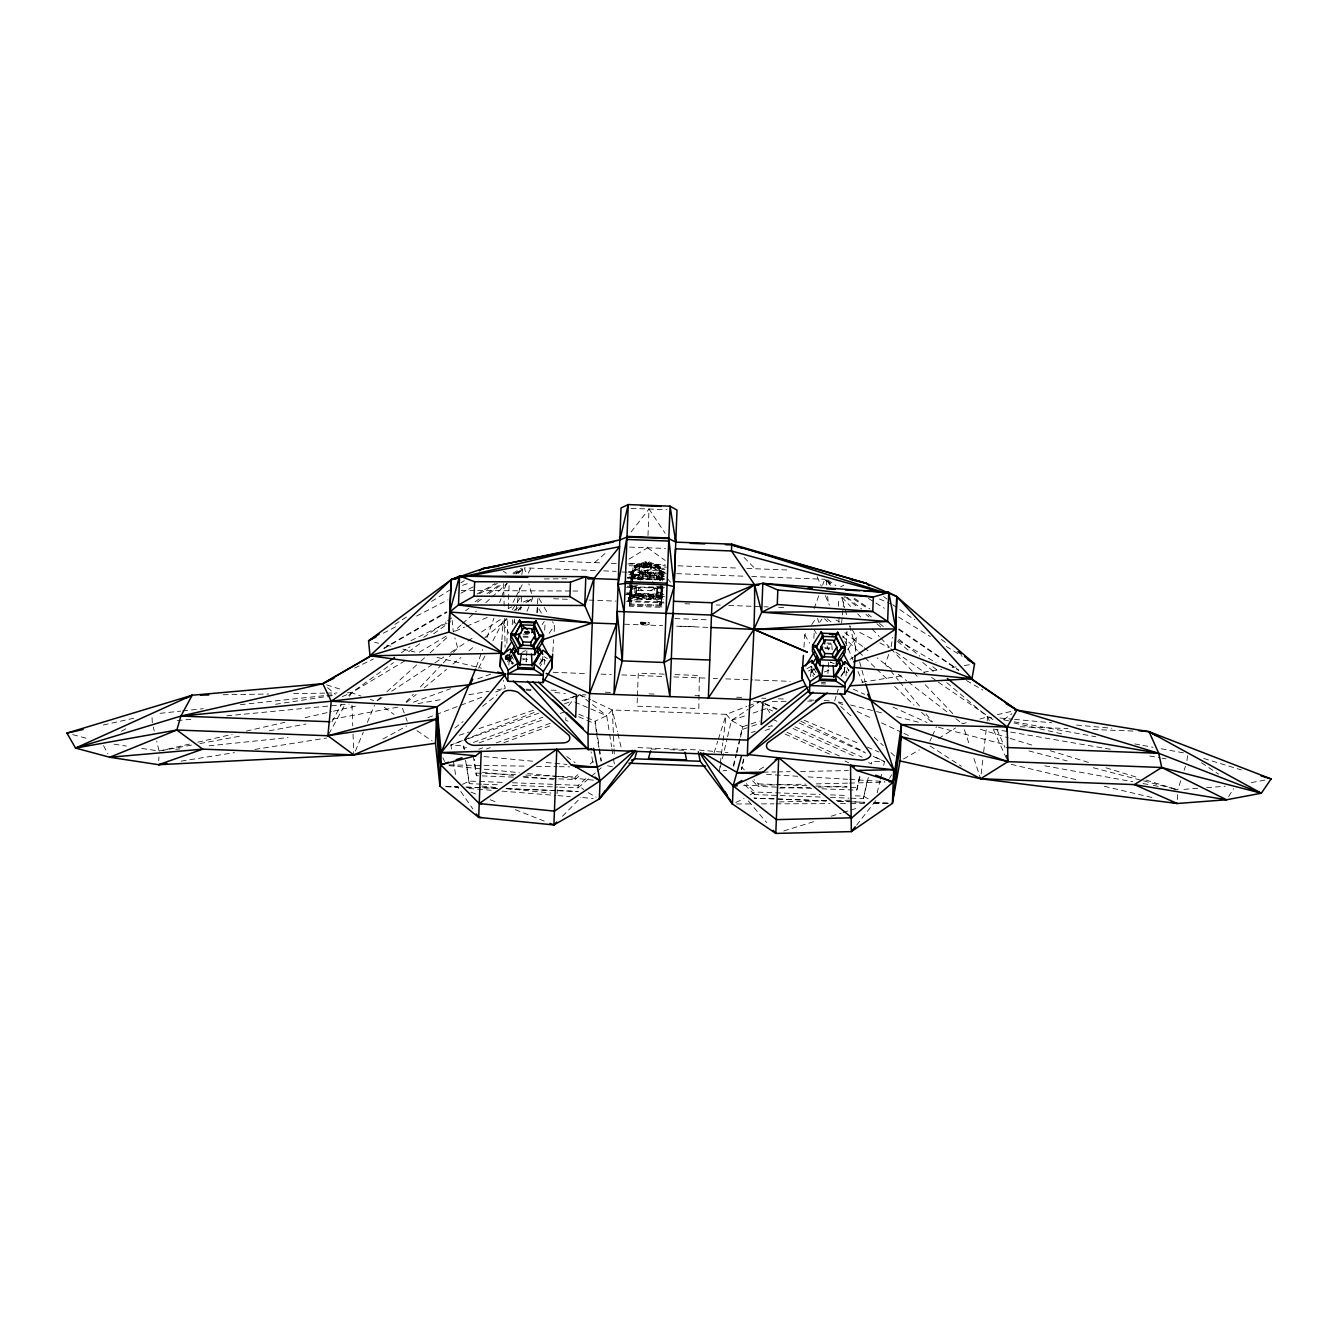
<?xml version="1.0" encoding="UTF-8"?>
<svg xmlns="http://www.w3.org/2000/svg" width="1338" height="1338" viewBox="0 0 1338 1338"><rect width="100%" height="100%" fill="white"/><g stroke="black" fill="none" stroke-linecap="round" stroke-linejoin="round"><path stroke-width="0.75" stroke-dasharray="5 3.75" d="M629.496 601.398C628.124 602.886 627.673 595.36 630.432 596.915L629.73 595.343L637.741 594.223L653.646 594.758L661.557 596.397L661.49 597.952L661.557 596.397L629.73 595.343L628.86 596.882M660.42 584.305L659.734 605.027L661.273 604.458L661.608 608.305M631.703 581.662L630.967 604.074L629.429 603.405L629.345 606.231L661.173 607.285L661.574 595.159L660.069 595.109L661.407 600.729L659.751 604.274M630.633 585.893L632.205 585.944L631.921 594.59L630.349 594.524L630.265 597.35L662.093 598.421L662.477 586.947M656.557 586.295L662.477 587.533L661.658 589.054L662.477 587.533L660.922 587.934L660.955 586.897L660.654 596.163L662.193 595.594L662.093 598.421L662.494 586.328M628.693 601.632L628.843 597.517M631.268 595.226L629.562 599.675L631.302 594.156L631.235 595.845L631.302 594.156L629.746 594.105L629.562 599.675L631.001 603.321L629.73 595.343M661.574 595.159L661.407 600.729L660.019 596.179M648.545 587.064L662.477 587.533L660.688 595.41M630.148 581.612L629.345 606.231L629.746 594.105M630.65 585.275L630.265 597.35L630.666 585.224L630.482 590.811L631.921 594.457L630.65 586.462L638.661 585.358L638.494 590.292L630.449 592.416M630.716 583.301L631.068 572.731L635.266 566.392L634.714 565.589L645.702 561.659L649.014 561.793L648.963 563.365L635.199 567.964L631.018 574.437L630.867 578.317L662.711 579.371L662.912 573.801L659.718 566.426L649.014 561.793M632.305 582.816L632.64 572.798L637.273 565.773L646.522 562.897L657.175 566.426L661.34 575.44L657.175 566.426M629.629 597.283L629.496 601.297L637.574 599.156L637.741 594.223L637.674 595.594M638.176 579.588L638.31 575.591L643.26 575.072L642.692 572.664M660.035 580.993L658.162 577.631L645.552 573.35L644.765 570.54L648.094 570.657L658.798 575.307L658.079 579.689L650.235 576.093L650.352 572.731L642.391 572.48L643.143 578.484L649.264 578.685L650.051 572.915M643.628 563.8L644.063 569.62L650.184 569.821L650.97 564.051M661.357 602.334L653.496 599.692L653.646 594.758L653.596 596.129M662.277 593.47L654.416 590.827L654.499 588.352L662.377 590.493M661.189 579.99L661.39 573.751L659.483 570.49L661.022 570.557L662.912 573.801L662.561 584.355M661.173 607.285L661.892 585.325M661.39 573.868L662.912 573.801L662.845 575.491L631.018 574.437L633.158 569.62L634.73 569.67L632.606 573.45L631.051 573.4L633.158 569.62M632.222 585.275L630.482 590.811L632.188 586.362L630.633 586.312M637.273 565.773L632.573 574.487L634.73 569.67M650.235 576.093L642.273 575.825L634.212 578.902L633.794 574.454L644.765 570.54M631.135 581.679L634.279 576.845L633.794 574.454M630.867 578.317L635.132 570.021L634.714 565.589M635.199 567.964L635.266 566.392M658.564 579.371L656.239 575.307L645.602 571.778L636.353 574.638L634.429 579.07M662.812 576.461L659.015 570.824L651.154 567.228L651.271 563.867L643.31 563.599L643.193 566.961L635.132 570.021L630.984 575.407M645.067 570.975L645.016 572.547L633.744 576.042M643.31 563.599L646.522 562.897L646.471 564.485L645.702 561.659M645.986 562.094L645.936 563.683L634.664 567.161M647.776 571.075L647.726 572.647L658.748 576.879L658.162 577.631M650.352 572.731L647.191 571.828L647.14 573.4L648.094 570.657M648.696 562.194L648.646 563.783L659.667 568.014L658.932 574.086L640.902 573.4L639.413 572.263L639.614 567.011L641.186 565.89L659.216 566.576L659.116 569.286L664.969 569.503M656.239 575.307L657.878 579.856M658.748 576.879L658.798 575.307M662.845 575.491L659.132 567.178M659.667 568.014L659.718 566.426M628.76 599.892L628.793 598.504M630.047 584.271L629.947 587.181L661.792 588.235M631.018 574.437L631.068 572.731L632.64 572.798L632.573 574.487M661.34 575.44L661.39 573.751M158.754 760.804L158.904 756.89M451.508 749.012L450.873 745.032L463.784 745.918L463.684 748.494L467.547 747.089M481.563 784.135L469.237 783.667L466.26 761.556M513.391 777.11L476.378 775.689L474.288 759.265M506.266 659.667L506.416 655.536M506.885 643.177L507.838 618.457M508.223 608.154L509.159 583.435M511.986 657.761L509.795 661.307L510.062 654.499L504.961 657.175M545.703 660.955L542.626 659.015L542.492 662.527L540.318 666.073M557.06 793.668L557.21 789.721M565.84 717.67L565.74 720.229L571.192 722.553M523.676 777.512L575.106 779.502L575.206 776.926L579.672 773.063M559.585 787.145L578.066 787.865L578.167 785.306L587.114 777.562M596.296 731.652L595.142 721.199L606.699 715.696L612.369 709.993L726.233 714.325L746.788 706.481M630.767 594.892L630.683 597.869L627.221 597.735M631.519 577.732L627.673 577.732L631.804 577.665L631.569 579.789M632.121 572.263L631.921 577.481L627.84 577.23M659.55 568.901L659.233 576.996L655.888 579.806L635.801 579.12L632.69 575.976L632.991 567.897M632.841 580.023L633.142 572.112L628.04 572.112M625.181 594.624L635.868 594.774L636.186 586.596L627.204 586.261M636.386 587.817L636.169 593.687L656.757 594.473L657.058 586.646M637.841 563.766L632.991 567.981M637.323 605.345L637.373 604.274M638.259 596.48L638.293 595.41M640.902 573.4L639.447 571.159M639.564 568.132L641.186 565.89M637.356 697.951L637.039 706.196L698.821 708.555L699.339 675.506L674.921 674.569M637.423 695.877L638.293 673.181L664.752 674.185M642.273 575.825L642.324 574.353L650.285 574.604L649.382 575.273L653.964 584.104L654.232 576.126L649.382 575.273M643.929 594.139L643.779 598.27L649.047 598.471L649.198 594.34M645.284 605.612L645.334 604.542M628.977 559.117L647.542 547.777L647.692 543.696M647.993 535.534L649.014 509.025L665.137 533.26M646.221 596.748L646.254 595.678M653.245 605.88L653.295 604.809M655.018 564.419L659.534 568.985M654.165 597.016L654.215 595.945M655.888 579.806L659.233 576.996M664.367 578.468L660.838 578.334L660.922 576.226A1.723 0.903 2.2 0 1 659.266 575.457M661.541 596.23L629.68 595.795L662.176 596.213M662.461 587.365L630.599 586.93M740.6 737.154L742.557 726.802L731.434 720.446L726.233 714.325L718.322 739.329M743.443 759.098L741.453 769.634L743.828 759.666M820.211 797.047L754.498 794.571L754.599 792.012L746.269 783.616M811.564 788.433L758.111 786.426L758.211 783.867L754.047 779.669M838.357 606.281L838.675 598.036M821.85 788.818L856.805 790.139L860.117 773.949M851.001 798.201L863.328 798.669L867.994 776.843M1177.407 799.572L1177.624 793.718M645.635 595.862L645.702 594.49M630.65 586.462L630.583 588.018L630.65 586.462L634.63 586.596M501.917 639.748L503.021 623.274L506.5 618.139M508.841 665.053L509.527 654.901M509.795 661.307L510.213 655.202M512.237 624.729L512.638 618.624L515.531 623.642M520.683 609.944L521.084 603.906M521.218 601.916L521.619 595.895L516.97 602.752M526.419 657.878L526.152 661.909L526.252 659.182L522.673 659.868M526.553 655.854L526.955 649.783M536.889 612.57L537.96 596.531M537.207 612.754L537.608 606.566L541.472 613.256M542.894 656.44L542.492 662.527L540.585 658.831M544.65 630.081L545.202 621.953M544.215 664.367L544.75 656.272M552.828 652.024L553.648 639.698M554.183 631.486L554.601 625.331L552.51 621.735M803.954 647.191L804.774 634.831L807.098 631.419M810.594 676.61L811.263 666.458M811.949 666.759L811.547 672.863L813.454 676.56M813.839 638.31L814.257 632.222M827.904 673.466L828.172 669.435M828.306 667.411L828.707 661.34M838.775 622.12L839.311 614.109M844.646 667.996L844.245 674.084L844.512 667.311L849.128 670.204M846.268 643.662L847.071 631.486L842.756 637.841M845.967 675.924L846.502 667.829M855.383 651.255L856.353 636.888L850.115 626.084M841.602 623.174L842.204 617.035M842.422 614.995L843.024 608.857M843.224 606.8L844.245 596.581M982.728 760.201L980.637 778.766L972.826 755.201M983.664 751.973L986.223 729.294M987.143 721.048L987.611 716.917L946.518 682.413M719.392 771.24L720.128 765.135M720.362 763.112L722.804 742.791M723.055 740.75L726.233 714.325M1186.923 760.636L1187.592 755.401M507.687 661.892L508.992 653.764M513.926 623.274L514.578 619.21M515.899 611.081L518.525 594.825M518.86 592.784L520.181 584.656M521.82 574.504L522.807 568.399M891.125 646.722L892.764 637.289M720.362 767.176L727.103 738.727M727.588 736.703L731.434 720.446L748.176 709.307M733.324 765.737L736.084 754.047M736.552 752.107L742.557 726.802L759.382 721.098M733.676 766.34L736.452 754.665M736.92 752.725L740.148 739.094M856.805 790.139L860.485 774.568M863.328 798.669L868.345 777.495M877.159 792.865L879.936 781.124M880.404 779.168L881.792 773.297M883.649 765.47L884.585 761.539L873.413 756.171M643.929 564.084L644.214 565.255L650.335 565.472L651.271 563.867M642.391 572.48L643.294 574.136L649.415 574.337L649.75 573.182M834.661 700.945L838.274 689.137M714.074 752.809L717.72 741.252M1173.677 789.086L1177.775 789.821L1180.969 780.021M1184.147 770.236L1185.418 766.306M888.7 654.449L885.221 664.183L889.151 669M476.295 667.077L482.65 649.482M486.881 637.741L493.939 618.206M499.592 602.568L500.997 598.655M501.717 596.698L506.65 583.017M814.089 608.656L819.057 594.958M822.602 585.158L824.024 581.244M355.39 751.086L363.367 731.986M367.348 722.453L374.523 705.26M506.182 658.898L508.674 653.195M526.955 611.282L530.283 603.672M531.119 601.766L532.775 597.952L528.878 583.903M929.91 741.185L931.549 737.572M932.369 735.766L936.449 726.751M478.552 668.214L485.242 655.419M492.902 640.802L504.376 618.858M512.989 602.418L514.896 598.755M515.849 596.932L522.539 584.137M528.293 573.166L531.153 567.68M331.924 721.834L341.341 704.457M328.864 733.96L345.622 703.47M349.569 696.295L351.526 692.716L393.456 662.628M856.571 825.178L876.942 799.187M889.536 778.331L891.643 774.853M640.133 580.174L643.26 575.072M505.363 658.045L507.453 654.667M813.721 669.318L811.547 672.863L811.681 669.335L815.026 669.468M512.086 655.118L509.912 658.564L512.772 663.966M539.365 664.183L542.626 659.015M540.418 663.247L542.592 659.801M841.117 675.74L844.378 670.589L847.456 672.512M841.084 676.526L844.345 671.375M1228.568 796.595L1233.603 788.667M632.238 578.484L634.329 575.256M633.811 578.551L636.353 574.638M512.32 609.593L515.799 604.458M518.023 610.68L520.181 607.519M542.091 624.695L544.248 621.518M549.199 633.275L554.601 625.331M811.748 624.562L815.227 619.444M819.776 622.254L821.933 619.076M847.723 649.599L856.353 636.888M644.214 565.255L645.384 563.616M643.294 574.136L645.602 571.778L645.552 573.35L634.279 576.845M631.084 531.955L649.014 509.025M568.533 705.678L572.229 700.995L606.699 715.696L609.308 732.204M406.1 701.898L413.258 694.405M420.416 686.912L441.891 664.417M443.33 662.912L451.926 653.914M453.348 652.409L457.646 647.91L466.193 642.24M562.428 816.28L580.893 797.515M348.766 695.476L351.526 692.716L406.869 659.667M380.745 697.282L376.129 701.447L370.442 699.44M386.916 691.713L419.329 662.527M420.868 661.139L428.578 654.198M430.134 652.81L448.648 636.135M461.008 624.997L453.281 631.954L452.16 620.514M462.547 623.592L476.479 611.048M485.744 602.685L490.394 598.504M491.932 597.116L507.403 583.184M518.224 573.433L522.874 569.252M594.574 562.629L606.432 552.293M590.125 764.015L593.102 761.439L593.002 763.998L591.095 751.839M575.106 779.502L581.077 774.334M578.066 787.865L589.991 777.545M591.48 776.257L595.945 772.377M597.434 771.089L601.916 767.226M575.256 698.453L579.772 694.639L585.994 694.874M406.601 702.433L416.185 694.506M424.163 687.883L446.524 669.368M452.913 664.083L460.908 657.476M468.885 650.853L475.274 645.568M484.858 637.624L507.219 619.109M518.408 609.86L521.603 607.218M527.992 601.916L531.186 599.273M454.97 727.972L463.082 721.583M482.55 706.263L497.151 694.79M465.607 610.713L468.969 608.272M477.365 602.15L482.416 598.471M489.123 593.57L502.57 583.769M516.016 573.969L522.74 569.085M1003.6 719.76L1011.946 713.723M408.558 651.807L420.299 643.377M433.713 633.744L450.488 621.718M401.433 652.693L409.997 646.772M423.694 637.306L445.955 621.919M447.661 620.732L452.796 617.186M475.057 601.799L480.191 598.253M487.049 593.503L500.746 584.037M516.15 573.383L522.991 568.65M467.899 641.103L474.722 636.554M481.546 632.021L502.051 618.39M513.993 610.446L519.127 607.034M525.951 602.501L531.069 599.09M749.849 708.187L759.884 701.497L777.161 708.822M850.065 659.383L853.46 657.125M377.851 700.309L383.069 696.897M391.733 691.194L433.361 663.865M435.101 662.728L443.764 657.025M450.705 652.476L457.646 647.91L454.92 637.942M750.166 794.906L754.599 792.012L820.311 794.488M460.958 582.816L464.319 580.642M394.844 624.394L408.859 615.631M431.622 601.398L450.889 589.356M759.415 769.668L766.423 765.336M938.523 738.492L955.6 727.972M419.363 652.208L447.912 635.149M383.839 648.211L446.658 611.7M477.164 593.972L495.11 583.535M512.872 573.216L521.385 568.282M384.006 648.512L447.009 612.319M479.405 593.704L497.418 583.368M513.608 574.052L522.606 568.884M650.435 590.694L654.499 588.352M649.515 599.558L653.58 597.216L661.457 599.374M903.568 758.947L919.457 749.849M121.457 731.284L128.615 727.27M383.019 738.961L406.752 725.999M840.665 586.88L843.86 585.158M506.717 659.467L509.929 657.778L512.805 663.18M806.981 668.599L811.815 666.056M808.47 671.024L811.681 669.335L814.541 674.737M383.337 633.192L396.265 626.519M416.586 616.049L447.962 599.842M460.891 593.186L475.659 585.559M354.67 668.114L373.419 658.965M410.917 640.651L446.541 623.257M462.563 784.336L469.337 781.091L477.549 781.409M735.766 802.466L744.062 798.585M521.937 652.342L525.617 650.653M455.171 631.151L464.637 627.104M466.527 626.284L487.35 617.387M508.172 608.472L511.952 606.867M523.309 602L530.885 598.772M342.311 696.58L351.526 692.716L360.992 696.078M462.413 740.516L450.873 745.032L466.527 739.362M464.336 739.763L537.458 711.197M564.385 700.66L579.772 694.639L590.643 699.757M748.661 705.778L759.884 701.497L776.625 709.558M427.909 717.686L458.85 705.979M460.79 705.243L483.988 696.462M495.595 692.064L505.262 688.401L503.456 680.373M824.342 671.96L832.119 669.05M413.492 702.166L450.521 688.719M477.817 678.818L491.447 673.867M468.484 738.643L538.946 713.07M564.402 703.838L572.229 700.995M473.435 742.423L542.91 717.201M479.121 742.891L544.75 719.075M560.187 713.472L565.974 711.364M478.837 749.247L482.7 747.842M496.231 742.925L550.37 723.273M486.463 748.996L490.327 747.591M503.874 742.69L552.209 725.146M462.547 585.342L470.324 582.649M731.434 720.446L745.233 715.763M753.127 713.087L759.047 711.08M761.021 710.411L766.925 708.404L772.628 710.98M742.456 729.361L749.932 726.835M751.805 726.2L759.282 723.657M751.471 732.538L755.201 731.267M768.296 726.818L772.026 725.564L771.942 728.123L762.593 731.284M459.218 735.281L469.103 731.953M478.987 728.625L534.33 709.96M561.993 700.644L579.772 694.639L590.861 703.32M783.734 830.965L815.427 821.114M831.266 816.197L841.167 813.119M843.141 812.501L849.095 810.661M851.068 810.042L857.006 808.185M643.009 572.932L644.464 572.48M966.304 722.721L962.44 723.774L959.563 720.764M979.868 719.024L987.611 716.917L991.675 717.854M524.563 631.82L528.242 630.934M997.395 714.659L1016.947 710.11M189.544 744.095L159.122 751.053L140.691 748.243M197.656 742.239L232.143 734.361M246.326 731.117L284.86 722.303M305.148 717.67L331.506 711.649M333.53 711.18L357.865 705.628M103.31 725.012L133.649 718.255M630.549 589.439L638.577 587.817L642.474 590.426M629.629 598.303L637.657 596.698L641.554 599.29M167.283 749.548L159.122 751.053L156.697 741.035M169.324 749.163L191.752 745.049M199.914 743.543L240.706 736.034M269.256 730.782L305.95 724.042M332.46 719.158L399.761 706.782M1251.381 782.579L1265.179 780.037M418.025 703.571L442.376 699.339M468.735 694.756L489.022 691.228M497.134 689.806L505.262 688.401M861.923 682.28L904.94 675.255M923.371 672.245L941.801 669.234M952.037 667.562L956.135 666.893M964.33 665.555L972.525 664.217M181.148 761.121L234.418 752.658M254.906 749.414L326.623 738.024M275.544 704.273L335.102 695.208M351.526 692.716L347.395 692.783M723.105 770.772L726.818 770.32M160.092 713.321L180.68 711.114M182.737 710.896L203.326 708.672M240.372 704.674L324.766 695.593M326.84 695.375L335.069 694.489M175.763 749.313L179.911 748.879M209.012 745.835L288.021 737.589M177.185 720.613L191.685 719.225M226.925 715.83L349.185 704.039M1183.963 789.353L1198.43 788.266M1206.692 787.647L1225.29 786.259M504.928 657.995L509.929 657.778M743.527 785.64L805.894 784.135M816.297 783.884L847.472 783.131M849.546 783.081L884.903 782.228M779.636 788.099L810.276 787.363M818.438 787.162L847.021 786.476M779.117 801.914L826.081 800.776M836.283 800.525L850.583 800.191M763.178 772.177L775.639 771.942M777.713 771.892L790.173 771.675M800.559 771.474L848.325 770.588M223.229 694.74L268.754 694.021M293.591 693.636L324.632 693.134M326.706 693.101L337.042 692.933M544.315 578.953L569.135 578.769M772.344 701.413L786.895 701.296M807.667 701.145L811.815 701.112M736.602 803.987L751.136 803.937M761.523 803.887L773.983 803.837M776.073 803.837L830.078 803.62M840.465 803.569L848.777 803.536M850.851 803.536L865.402 803.469M873.697 803.436L888.248 803.385M461.108 590.526L475.592 590.593M477.666 590.61L570.791 591.011M572.865 591.028L581.144 591.062M449.033 764.935L526.001 766.156M536.404 766.323L557.193 766.657M559.284 766.691L569.687 766.858M693.837 626.702L676.443 626.167L708.989 627.422M643.193 566.961L651.154 567.228M644.147 567.295L650.268 567.496M635.132 570.021L659.015 570.824L662.711 579.371M643.227 576.16L649.348 576.36M638.193 579.036L658.079 579.689M638.494 590.292L654.416 590.827M660.186 591.112L661.708 591.162M629.713 594.758L631.285 594.825M660.035 595.778L661.557 595.828M630.298 596.213L662.126 597.283M637.574 599.156L653.496 599.692M629.412 604.023L661.24 605.077M629.378 605.094L661.206 606.147M645.635 563.248L648.963 563.365M644.715 572.112L648.044 572.229M445.755 786.343L457.479 786.761L472.799 808.871M631.018 508.34L666.993 509.711M629.546 547.091L665.521 548.463M629.746 563.331L664.969 564.669M559.635 561.308L602.903 562.947M611.249 563.265L617.504 563.515M627.94 563.9L665.488 565.338M677.998 565.807L738.492 568.115M746.838 568.433L788.049 570.005M629.211 565.69L666.508 567.111M641.153 566.994L659.182 567.68M659.166 568.165L665.003 568.399M659.032 571.376L664.886 571.594M658.998 572.48L664.852 572.697M664.902 572.731L659.366 572.513L659.182 577.564A1.723 0.903 2.2 0 0 660.838 578.334M595.326 570.557L524.412 567.847L526.085 573.868M603.655 570.874L616.182 571.343M628.693 571.828L666.224 573.249M676.66 573.651L743.393 576.193M751.739 576.511L824.726 579.287L830.48 585.308M621.919 571.978L632.121 572.363M659.283 574.638L664.819 574.838M628.893 574.688L633.041 574.838M660.922 576.226L664.451 576.36M629.479 576.929L663.33 578.217M627.104 578.1L664.501 579.521M664.35 587.315L657.309 587.048L656.908 597.551L663.949 597.818M663.247 588.352L658.447 588.151L658.129 596.414L664.534 596.664M626.485 587.282L634.948 587.616L634.73 593.587L626.268 593.252M626.552 592.935L663.832 594.356M626.903 594.39L635.885 594.724M627.974 598.103L663.196 599.675M627.422 600.645L663.564 602.033M553.614 598.755L570.289 599.391M589.038 600.093L616.132 601.13M626.552 601.531L664.066 602.953M684.905 603.739L693.235 604.057M716.164 604.943L720.329 605.094M728.658 605.412L762.008 606.683M764.082 606.766L768.246 606.917M778.666 607.318L787.012 607.636M674.887 618.557L709.291 619.879M640.919 622.555L649.147 622.872M640.902 622.956L649.131 623.274M640.885 623.525L649.114 623.826M624.528 624.21L662.661 625.666M525.265 631.503L529.346 631.653M827.001 643.06L831.099 643.21M524.596 632.473L529.932 632.69M828.122 644.113L831.684 644.247M525.182 633.392L529.279 633.543M523.108 634.095L531.286 634.413M523.041 636.169L529.162 636.386M824.777 647.726L832.955 648.027M553.179 672.312L586.445 673.583M600.996 674.135L611.382 674.536M621.785 674.921L663.364 676.51M673.767 676.911L704.942 678.082M713.271 678.399L717.419 678.567M725.731 678.884L752.759 679.905M754.849 679.988L790.189 681.343M821.381 682.531L825.529 682.681M821.365 683.802L825.446 683.969M526.102 689.204L532.357 689.438M551.122 690.14L559.468 690.458M605.328 692.214L611.583 692.448M649.114 693.887L655.369 694.121M694.974 695.626L699.155 695.777M736.669 697.215L742.925 697.449M761.69 698.168L765.871 698.319M778.381 698.804L786.711 699.122M809.641 699.991L813.822 700.142M824.241 700.543L830.497 700.778M753.679 701.263L759.884 701.497L764.115 705.644M1020.208 726.751L1068.008 728.574M1092.945 729.528L1134.507 731.1M637.925 747.624L697.867 749.916L727.956 752.658M651.171 749.012L657.426 749.247M669.953 749.732L684.571 750.284M476.479 773.13L515.548 774.635M525.834 775.037L556.692 776.224M558.749 776.291L575.206 776.926M758.211 783.867L807.55 785.724M815.779 786.025L856.889 787.564M479.606 781.492L504.242 782.446M512.471 782.763L578.167 785.306L583.769 789.604M830.58 794.872L847.004 795.491M855.216 795.792L863.428 796.093L869.951 799.84M483.62 784.219L500.044 784.854M512.37 785.322L557.545 787.062M830.48 797.431L848.961 798.117M446.106 786.376L458.499 786.844M466.761 787.162L497.736 788.35M505.998 788.667L555.588 790.557M557.645 790.641L578.3 791.427L557.411 790.624M826.299 800.86L753.996 798.117L826.934 800.86M838.692 801.328L849.011 801.713M851.085 801.797L865.552 802.348M873.814 802.649L888.265 803.201M465.808 787.079L480.375 787.647M482.449 787.731L497.034 788.299M507.436 788.701L555.337 790.541M837.354 801.245L864.415 802.265M524.446 632.155L530.567 632.389M824.927 648.679L831.132 648.93M523.175 637.122L529.396 637.373M874.835 802.649L888.499 803.201M766.557 774.401L797.699 776.274M808.085 776.893L847.539 779.268M849.613 779.402L884.903 781.526M446.106 786.627L458.533 787.63M468.885 788.467L493.739 790.457M502.018 791.126L555.855 795.458M557.929 795.625L570.356 796.612M582.783 797.615L593.135 798.452M525.951 690.14L532.173 690.659M554.936 692.566L565.288 693.435M1000.038 718.054L1012.448 719.192M1014.522 719.376L1051.768 722.788M1076.605 725.045L1111.794 728.257M484.038 756.589L533.812 761.322M546.255 762.493L566.994 764.466M448.983 765.637L482.098 768.965M484.172 769.166L519.345 772.695M527.624 773.531L593.838 780.188M482.399 772.294L514.913 775.555M523.041 776.375L553.531 779.435M481.864 786.108L498.137 787.731M506.266 788.55L550.972 793.049M522.656 658.664L531.638 659.969M114.081 744.196L126.357 746.052M993.298 729.076L1110.573 749.28M1149.66 756.02L1159.946 757.776M1162.003 758.144L1166.117 758.847M1044.844 765.838L1132.784 781.71M1143.003 783.55L1151.182 785.021M1153.239 785.389L1161.417 786.878M1003.952 719.928L1012.13 721.416M1014.171 721.801L1095.889 736.786M1134.708 743.911L1140.846 745.032M1142.886 745.4L1153.088 747.273M1161.267 748.778L1185.786 753.277M607.519 765.771L613.021 766.891M1014.02 722.955L1062.773 734.094M1011.26 764.349L1076.036 779.619M1104.385 786.309L1152.971 797.749M374.623 642.29L378.654 643.26M386.715 645.217L390.763 646.204M402.855 649.131L414.964 652.074M437.141 657.443L481.513 668.214M838.658 701.948L842.656 702.968M850.634 704.992L874.584 711.063M876.574 711.565L882.562 713.087M896.544 716.633L920.477 722.704M938.456 727.287L1004.821 744.63M1028.955 750.936L1067.172 760.921M1093.313 767.744L1141.582 780.372M1143.589 780.89L1175.768 789.303M72.72 734.646L88.224 738.743M1203.682 758.479L1241.363 769.919M980.369 729.277L1008.3 737.84M1010.29 738.442L1034.207 745.784M1050.163 750.685L1090.035 762.911M1105.991 767.811L1137.902 777.595M1145.863 780.037L1177.775 789.821M326.639 684.889L341.959 689.706M659.082 568.767L648.06 564.536L648.11 562.947L650.669 564.285M470.976 792.113L476.763 794.404M490.26 799.739L497.97 802.8M515.331 809.674L544.248 821.114M804.038 720.229L859.715 743.861M867.409 747.122L878.915 752.006M578.785 714.224L595.142 721.199L599.19 746.872M578.702 716.783L595.042 723.758M879.434 598.972L890.757 603.873M892.63 604.676L914.707 619.795M853.31 689.204L864.649 694.322M892.998 707.133L927 722.487M799.187 722.988L865.602 752.976M873.196 756.405L884.585 761.539L871.64 761.456L871.54 764.015L867.81 762.326M794.923 726.802L862.291 757.224M772.377 719.225L777.98 721.751M792.949 728.524L856.571 757.258M787.028 732.321L839.478 756.02M785.055 734.044L830.012 754.348M845.014 761.121L848.76 762.811M506.466 655.051L512.136 657.677M838.408 702.701L844.027 705.327M857.14 711.465L872.108 718.489M881.474 722.871L902.063 732.522M903.936 733.391L909.556 736.017M592.45 700.61L612.369 709.993L617.42 731.602M800.826 721.215L864.114 751.688M938.356 682.163L992.963 719.66M836.016 620.079L839.662 621.986M859.749 632.439L872.527 639.096M879.835 642.909L888.967 647.659M588.168 792.648L596.146 797.147M898.166 640.45L935.964 662.611M966.554 680.557L982.744 690.057M868.462 598.471L884.368 608.272M898.517 617.002L930.362 636.62M946.267 646.438L962.189 656.256M544.298 656.707L547.376 658.647M503.356 571.276L506.416 573.233M930.027 745.918L961.437 766.306M1201.474 762.744L1218.55 774.117M416.988 730.715L432.141 741.001M826.449 580.458L833.306 585.124M853.912 599.14L867.626 608.489M898.534 629.512L958.593 670.388M827.72 579.939L835.815 585.509M854.464 598.32L869.851 608.924M898.935 628.927L958.794 670.104M895.891 652.208L924.759 672.579M931.566 677.379L936.65 680.975M647.542 547.777L665.187 560.488M384.24 707.334L393.974 714.408M566.76 756.589L575.072 762.643M941.316 639.38L946.3 643.06M883.682 596.614L886.86 599.039M891.777 669.268L877.126 657.878M898.35 674.335L906.579 680.674M908.218 681.928L947.639 712.368M955.867 718.69L960.784 722.503M827.035 618.758L831.868 622.538M844.813 632.64L862.592 646.522M864.197 647.776L870.67 652.827M592.45 704.557L606.699 715.696M826.081 580.19L832.554 585.425M847.105 597.233L861.655 609.024M868.128 614.259L871.356 616.885M879.451 623.441L884.301 627.371M898.852 639.163L919.875 656.189M932.803 666.675L939.276 671.927M897.514 641.27L908.569 650.552M922.802 662.511L933.874 671.793M327.526 687.665L335.37 694.322M826.315 580.642L832.637 586.027M845.298 596.815L857.959 607.619M865.87 614.359L869.031 617.052M876.942 623.792L881.692 627.84M840.749 706.531L852.908 717.686M874.199 737.238L883.314 745.617M890.924 752.592L895.473 756.773M824.543 618.741L827.52 621.618M842.455 636.018L857.374 650.435M858.862 651.874L863.345 656.189M864.833 657.627L875.269 667.712M876.758 669.151L888.7 680.674M894.67 686.427L914.071 705.159M921.531 712.351L931.967 722.436M632.69 575.892L635.801 579.036M741.553 767.075L744.329 769.868M752.558 780.823L758.111 786.426M744.781 784.787L754.498 794.571M744.129 557.528L755.167 568.75M841.953 597.367L850.583 606.415M857.758 613.941L860.635 616.969M872.125 629.027L879.3 636.554M880.739 638.059L889.352 647.107M890.79 648.612L912.282 671.158M913.72 672.663L919.44 678.684M925.177 684.688L953.827 714.743M505.446 656.406L512.337 664.166M748.343 800.91L766.657 822.586M667.311 578.367L670.689 582.482M890.472 670.606L898.35 680.239M899.671 681.828L920.678 707.501M925.946 713.923L932.502 721.935M766.925 708.404L770.253 713.355M649.248 563.75L650.335 565.472M648.311 572.614L649.415 574.337M814.39 630.181L816.314 633.526M804.774 634.831L809.59 643.177M538.997 598.337L543.161 605.529M544.198 607.335L548.363 614.527M503.021 623.274L508.808 633.292M658.212 576.059L661.959 583.335M813.772 668.298L816.632 673.683M811.648 670.121L814.524 675.523M511.066 654.934L513.926 660.336M103.544 745.634L107.96 753.946M847.088 667.629L848.911 671.174M442.828 757.776L444.651 761.406M659.483 570.49L661.373 574.42L662.879 574.47L661.022 570.557M987.611 716.917L989.3 720.647M993.549 729.963L1007.079 759.783M996.877 729.411L1004.955 747.457M817.2 576.711L821.281 586.178M825.345 595.661L829.426 605.144M844.914 641.153L847.355 646.839M848.158 648.729L853.059 660.102M857.942 671.475L862.826 682.848M402.487 708.27L405.197 715.713M405.866 717.569L407.22 721.282M817.518 618.474L818.889 622.404M827.085 645.953L828.456 649.867M964.38 729.662L968.929 743.41M660.955 587.315L662.327 591.864L660.989 586.245M841.836 597.751L844.613 607.77M845.181 609.777L846.837 615.781M849.613 625.799L856.287 649.833M859.615 661.842L865.168 681.878M153.285 727.019L154.271 731.016M617.888 733.559L621.1 747.323M609.626 734.261L611.583 746.637M611.918 748.695L613.222 756.957M613.54 759.014L614.527 765.202M599.508 748.845L601.381 760.703M596.597 733.642L598.788 747.457M599.106 749.447L600.979 761.289M473.251 755.886L476.378 775.689M463.784 745.918L464.403 749.832M465.54 760.218L469.237 783.667M453.381 760.937L455.907 776.826M826.299 579.956L826.817 586.111M827.67 596.363L828.373 604.575M831.835 645.602L832.186 649.699M152.047 717.737L152.315 723.005M612.369 709.993L613.958 746.805M614.058 748.862L614.309 754.983M351.978 705.143L352.73 725.882M353.031 734.161L353.784 754.9M503.64 583.602L504.209 608.288M504.443 618.557L505.095 647.358M505.296 655.57L505.379 659.684M639.23 566.727L638.979 574.704L644.18 566.208L655.152 567.245L654.884 575.223L650.301 566.409L651.205 565.74L643.26 565.472L644.18 566.208L639.23 566.727M636.988 594.223L636.855 597.919L642.708 598.136L642.859 594.457L636.988 594.223M640.935 622.153L640.852 624.328L649.081 624.629L649.164 622.471L640.935 622.153M650.168 594.724L650.017 598.404L655.888 598.638L656.038 594.942L650.168 594.724M834.159 663.681L830.346 662.059L834.143 663.665M513.34 663.213L505.731 656.138L513.173 663.213"/><path stroke-width="1.5" d="M675.155 538.093L675.774 542.007L670.054 506.165L664.116 662.477L669.886 696.596L676.995 510.096L670.054 506.165L628.241 504.577L619.812 540L627.004 537.023L668.816 538.612L675.774 542.141L731.719 544.131L731.468 550.972L754.565 584.706C755.318 641.788 748.912 698.67 747.373 755.619L588.135 749.548L513.34 681.075M895.691 630.917L895.105 649.097L971.973 678.717L974.566 663.882L896.778 596.564L888.733 592.433L762.811 583.385L754.565 584.706L674.268 581.645M895.808 626.87L896.778 596.564L866.171 583.268L731.719 544.131L886.843 593.42M334.048 678.182L322.809 683.685L192.187 695.242L66.9 733.107L75.564 748.076L176.833 730.013L327.877 735.749L436.439 718.958L439.901 786.142L435.502 743.276L436.89 706.882L469.939 684.671L505.714 674.084L441.189 752.508L439.901 786.142L478.703 817.384L553.899 824.944L599.34 798.953L634.697 758.797L636.855 751.354M527.808 577.364L459.586 576.093L451.257 579.605L368.569 640.818L370.024 655.804L502.687 653.295L448.932 632.105L449.702 612.001L458.482 604.943L459.586 576.093L585.827 576.645L593.955 578.585L618.307 579.521M546.138 673.415L589.59 693.536L616.617 623.909L592.266 622.99L458.482 604.943L474.087 596.163L474.639 581.729L459.586 576.093L449.702 612.001L502.687 653.295M481.446 817.485L478.703 817.384L481.212 751.404L475.743 755.803L440.72 764.801L436.439 718.958L353.784 754.9L158.603 764.7L109.733 757.258L75.564 748.076L192.187 695.242L180.898 716.081L176.833 730.013L109.733 757.258L202.757 749.146L353.784 754.9L435.502 743.276M552.678 654.081L551.724 668.448L543.011 682.597L507.771 681.293L500.144 666.525L500.546 655.737L510.28 648.897L517.906 663.28L517.689 668.9L508.039 673.967L543.278 675.305L534.046 669.518L517.689 668.9M507.771 681.293L508.189 670.137L500.546 655.737M534.615 654.65L534.832 648.846L533.109 645.602L520.449 645.133L520.382 646.689L514.461 635.533L521.268 623.307L519.562 620.063L510.848 633.827L510.631 639.648L518.258 654.031L534.615 654.65L543.328 640.885L543.546 635.082L535.902 620.681L533.879 625.331L535.886 640.601L532.089 646.605M518.258 654.031L518.492 648.228L520.449 645.133M522.389 630.432L519.562 620.063M521.268 623.307L514.461 635.533L510.781 635.383L518.425 649.783M534.23 637.457L535.886 640.601L539.799 636.487L543.479 636.637L534.765 650.402L533.109 645.602M534.046 669.518L534.263 663.916L542.96 650.134L552.142 657.711L551.724 668.448M531.755 632.64L535.902 620.681M533.059 647.157L539.799 636.487L533.946 623.776M543.011 682.597L543.429 671.475L552.142 657.711M550.035 823.405L553.899 824.944L556.775 749.313L479.238 803.569L440.72 764.801L436.89 706.882L331.239 701.229L180.898 716.081L75.564 748.076M463.416 577.23L619.561 546.707L593.955 578.585L584.739 605.495L569.921 596.581L570.473 582.147L585.827 576.645L584.739 605.495L592.266 622.99L541.639 640.116M587.75 578.484L593.955 578.585L588.034 734.044L588.135 749.548L591.797 748.711M635.433 750.936L599.34 798.953L600.043 780.823L593.62 748.293M709.776 660.019L671.341 658.564L664.116 662.477L622.287 660.888L628.241 504.577L621.033 507.955L613.941 694.455L622.287 660.888L617.102 611.449L711.498 615.045L753.913 629.395L807.266 652.175M711.498 615.045L754.565 584.706L758.696 585.057L754.565 584.706L711.967 602.752L708.337 698.051L753.913 629.395L761.723 612.235L762.811 583.385L873.329 596.999L888.733 592.433L895.875 628.977L895.105 649.097L853.694 661.875M846.921 691.06L870.168 699.908L901.427 724.56L900.039 760.971L892.396 803.369L851.353 831.617L775.806 833.423L732.438 804.004L733.14 785.891L741.553 755.819M754.565 584.706L761.723 612.235L777.278 604.492L777.813 590.058L762.811 583.385M773.197 830.329L775.806 833.423L778.683 757.76L775.187 759.917M855.116 655.369L853.477 680.005L844.746 694.171L809.523 692.85L801.897 678.082L802.298 667.294L812.015 660.454L819.659 674.854L819.441 680.457L809.791 685.524L845.031 686.862L835.798 681.075L819.441 680.457M809.523 692.85L809.942 681.694L802.298 667.294M811.915 663.28L812.015 660.454M824.141 642.006L821.298 631.62L812.601 645.384L812.367 651.205L820.01 665.588L836.367 666.207L845.064 652.442L845.298 646.639L837.655 632.238L834.042 642.374M836.367 666.207L836.585 660.403L834.862 657.175L822.184 656.69L822.134 658.246L816.213 647.09L823.021 634.864M820.01 665.588L820.227 659.785L822.184 656.69M821.298 631.62L821.248 633.175L837.588 633.794L837.655 632.238L835.631 636.888L841.552 648.044L845.231 648.194L836.518 661.959M834.862 657.175L834.795 658.714L841.552 648.044L835.698 635.349M835.798 681.075L835.999 675.473L844.713 661.691L853.895 669.268L853.477 680.005M844.613 664.518L844.713 661.691M844.746 694.171L845.181 683.032L853.895 669.268M854.397 766.774L850.516 765.236L851.353 831.617L855.266 826.784M855.166 656.005L895.875 628.977L887.629 621.451L888.733 592.433L863.963 591.011M865.719 683.885L893.684 769.735L892.396 803.369L900.976 736.636L1007.932 761.64L1161.719 767.494L1261.333 793.217L1271.1 778.95L1149.058 731.669L1016.947 710.11L1006.143 703.771M500.144 666.525L501.783 641.805M801.897 678.082L803.402 655.419M353.784 754.9L327.877 735.749L331.239 701.229L322.809 683.685L180.898 716.081L329.85 721.751M1006.745 731.05L1007.196 726.952L1016.947 710.11L1158.741 753.311L1261.333 793.217L1226.561 799.773L1177.256 803.486L980.637 778.766L900.039 760.971M519.846 665.605L521.402 653.764M522.456 645.819L522.957 641.922L519.278 634.981L523.476 628.342L531.37 628.643L535.049 635.583L535.886 640.601M821.599 677.162L823.154 665.27M824.208 657.376L824.71 653.479L821.03 646.538L825.228 639.899L833.106 640.2L836.802 647.14L837.688 652.108L833.842 658.162M889.068 781.777L893.215 782.028L900.976 736.636L980.637 778.766L1134.423 784.62L1226.561 799.773L1161.719 767.494L1158.741 753.311L1007.196 726.952L901.427 724.56L893.215 782.028L851.888 817.802L776.341 819.625L733.14 785.891L700.694 752.792M824.526 643.862L825.228 639.899M664.116 662.477L673.047 613.59M624.144 612.152L618.123 584.472L627.004 537.023M514.143 654.6L515.582 649.097M521.385 646.204L518.057 639.915L519.278 634.981M815.411 667.996L817.819 658.781M821.03 646.538L819.759 651.422L823.138 657.761M650.619 750.902L648.445 758.445L686.561 759.9L684.972 752.207M665.973 613.741L674.068 586.613L675.506 548.831L731.468 550.972L884.836 593.269M475.592 669.033L441.189 752.508L475.743 755.803M536.053 661.039L539.13 654.232L537.441 651.054M837.805 672.613L840.883 665.806L838.341 661.022M472.799 679.186L469.939 684.671L331.239 701.229L394.593 657.426M503.724 654.332L511.451 642.123M510.113 653.128L514.461 646.254M512.237 651.054L514.411 647.625M539.13 654.232L532.373 664.919L519.713 664.434L513.792 653.279L515.715 650.218M531.052 646.137L530.851 642.223L535.049 635.583M820.177 661.34L812.534 646.94L816.213 647.09L822.97 636.42L835.631 636.888M805.476 665.889L814.307 651.941M822.653 646.973L819.809 651.472L816.213 647.09M812.952 662.979L817.301 656.088M818.438 660.253L815.544 664.835L821.465 675.991L834.126 676.476L840.883 665.806L840.766 668.95L839.06 659.584M832.805 657.694L832.587 653.78L836.802 647.14M821.465 675.991L819.492 679.085L835.849 679.704M599.34 798.953L605.127 790.775M837.638 652.158L841.552 648.044M553.899 824.944L556.742 822.05M813.036 692.114L747.373 755.619L827.152 693.017M497.652 672.128L505.714 674.084L370.024 655.804L451.257 579.605L482.801 568.667L619.812 539.883L461.409 577.213M737.288 785.791L733.14 785.891L763.178 772.177L778.683 757.76L851.888 817.802M513.792 653.279L516.418 650.87M634.898 750.284L600.043 780.823L554.417 811.129L479.238 803.569L481.981 803.67M808.185 686.979L761.138 724.544L762.928 701.881L805.342 685.993M809.022 690.793L747.273 740.098L588.034 734.044L532.641 681.627M815.31 701.062L825.295 693.837M508.189 670.137L517.906 663.28M809.942 681.694L819.659 674.854M479.439 570.841L482.801 568.667L587.081 547.342M980.637 778.766L1007.932 761.64L1007.196 726.952L947.371 678.466M1161.719 767.494L1134.423 784.62L1177.256 803.486L1171.185 802.047M379.072 634.245L368.569 640.818L375.961 637.005M733.14 785.891L741.888 780.472M373.068 654.466L322.809 683.685L369.606 656.791M556.775 749.313L571.142 764.868L575.925 766.958L596.731 767.293L632.305 750.3M186.684 697.817L192.187 695.242M631.402 760.218L634.697 758.797L700.242 761.289L732.438 804.004L729.361 798.87M802.951 679.988L750.451 699.657L589.59 693.536M514.528 633.978L510.848 633.827L514.461 635.533L521.134 633.041M440.72 764.801L448.431 762.242M456.141 759.7L461.928 757.776M370.024 655.804L448.932 632.105L451.257 579.605L457.345 578.183M327.877 735.749L436.89 706.882L441.189 752.508L587.482 748.46M66.9 733.107L83.09 729.511M832.085 635.015L837.588 633.794M591.162 546.506L613.657 541.907M457.345 578.417L451.257 579.605L449.702 612.001L592.266 622.99M482.801 568.667L498.857 566.125M618.123 584.472L625.247 583.335L667.06 584.923L674.068 586.613L668.816 538.612M166.798 763.396L158.603 764.7L202.757 749.146L176.833 730.013M777.278 604.492L872.777 611.499L887.629 621.451L753.913 629.395L711.013 627.505M849.797 685.792L971.973 678.717L896.778 596.564L895.875 628.977L753.913 629.395L807.416 652.258M703.27 753.01L737.472 772.645L763.178 772.177M850.516 765.236L856.621 770.437L893.684 769.735L840.063 693.419M200.466 695.108L208.745 694.974M587.75 578.635L593.955 578.585M474.639 581.729L570.473 582.147M474.087 596.163L569.921 596.581M458.482 604.943L584.739 605.495M640.567 505.613L661.323 506.4M627.02 536.404L668.849 537.993M626.903 539.448L668.732 541.07M690.257 543.345L704.758 543.897M725.48 544.683L731.702 544.917L866.171 583.268L869.349 585.693M625.298 581.629L667.127 583.217M673.516 601.297L711.967 602.752M519.495 621.618L535.852 622.237M519.479 622.203L535.819 622.822M829.393 634.061L837.571 634.379M539.866 634.931L543.546 635.082M812.601 645.384L816.28 645.535M841.619 646.488L845.298 646.639M517.99 639.915L514.461 635.533M522.957 641.922L530.851 642.223M824.71 653.479L832.587 653.78M518.492 648.228L534.832 648.846M820.227 659.785L836.585 660.403M517.756 667.528L534.096 668.147M1007.029 747.524L1158.741 753.311L1149.058 731.669L1138.705 730.715M628.927 763.195L705.661 766.105M808.236 587.8L812.367 588.034M826.817 588.871L835.063 589.339M845.399 589.941L859.832 590.777M737.472 772.645L758.261 773.899M777.813 590.058L873.329 596.999L872.777 611.499L761.723 612.235L887.629 621.451M852.273 667.311L971.973 678.717M571.142 764.868L596.731 767.293M748.126 754.582L893.684 769.735M1007.196 726.952L870.168 699.908L867.726 694.221M850.349 579.505L866.171 583.268M1261.182 775.94L1271.1 778.95M731.702 544.917L741.587 548.028M856.621 770.437L893.215 782.028L875.754 775.154M901.427 724.56L1007.932 761.64L1006.661 755.569M542.994 679.286L576.544 694.807L575.674 717.402L538.495 682.229M1261.333 793.217L1149.058 731.669L1156.099 735.666M575.925 766.958L600.043 780.823L595.042 777.177M967.491 659.517L974.566 663.882L964.598 656.54M615.38 656.423L622.287 660.888M970.602 678.567L1016.947 710.11L969.063 677.162M957.941 651.639L961.269 654.081M527.222 629.362L521.218 624.846L533.879 625.331L539.799 636.487M835.999 675.473L845.181 683.032M534.263 663.916L543.429 671.475M519.846 686.009L524.546 689.99M552.895 700.075L562.027 708.571M566.593 712.836L583.335 728.424M517.271 661.825L519.713 664.434M527.49 681.243L588.135 749.548M476.345 813.972L478.703 817.384M700.109 753.394L732.438 804.004M725.246 791.996L727.303 795.441M843.091 653.011L850.834 667.612M840.732 658.748L843.609 664.133M541.338 641.454L550.052 657.878M538.997 647.191L542.81 654.382M538.93 648.545L540.853 652.141M698.269 751.805L700.242 761.289M537.307 648.06L538.662 655.536M833.24 665.638L833.892 677.63M531.504 654.148L532.156 666.073M503.138 692.616L465.624 738.191A6.974 3.596 20.9 0 0 467.113 742.607A6.974 3.596 20.9 0 0 474.137 745.383L562.746 742.941A13.865 7.158 20.9 0 0 569.001 735.331L517.906 692.198A13.229 6.824 20.9 0 0 503.138 692.616M821.766 703.771L767.527 742.891A13.949 7.192 -16.5 0 0 773.18 750.953L861.371 760.135A6.974 3.596 -16.5 0 0 868.596 757.893A6.974 3.596 -16.5 0 0 870.402 753.612L836.467 705.293A13.229 6.824 -16.5 0 0 821.766 703.771"/></g></svg>
